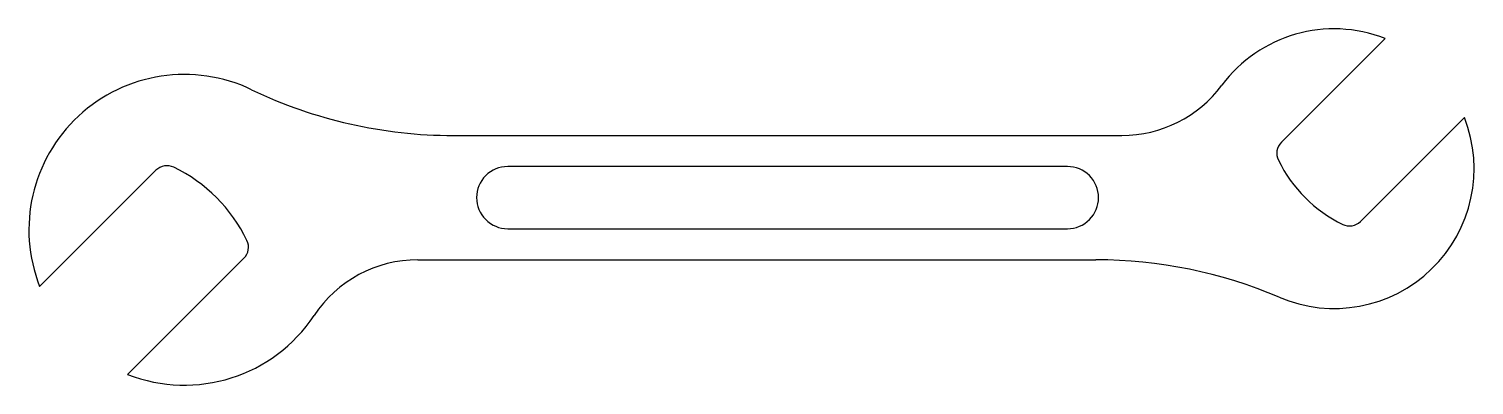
# Model space of a CAD drawing. Header units: millimetres. Extents: x 2452.1 to 2545, y 1996.3 to 2019.3.
import ezdxf

# ---------------------------------------------------------------- set-up
doc = ezdxf.new("R2010")
doc.units = ezdxf.units.MM

msp = doc.modelspace()

# ---------------------------------------------------------------- linework, layer by layer
for p, q in [((2532.616, 2011.962), (2539.299, 2018.645)), ((2537.707, 2006.871), (2544.39, 2013.553)), ((2479.365, 2012.402), (2522.364, 2012.402)), ((2460.248, 2010.16), (2452.767, 2002.679)), ((2465.905, 2004.503), (2458.424, 1997.022)), ((2477.09, 2004.402), (2520.689, 2004.402))]:
    msp.add_line(p, q)
msp.add_lwpolyline([(2482.864, 2006.402), (2518.864, 2006.402, 0.414214), (2520.864, 2008.402), (2520.864, 2008.402, 0.414214), (2518.864, 2010.402), (2482.864, 2010.402, 0.414214), (2480.864, 2008.402), (2480.864, 2008.402, 0.414214)], format="xyb", close=True)
for centre, radius, start, end in [((2536.012, 2010.266), 9, 68.57818, 143.39909), ((2462.077, 2006.331), 10, 64.3926, 201.42182), ((2479.365, 2042.402), 30, 244.3926, 270), ((2522.364, 2020.402), 8, 270, 323.39909), ((2536.012, 2010.266), 9, 246.86603, 21.42182), ((2533.323, 2011.255), 1, 135, 206.03443), ((2460.955, 2009.453), 1, 64.47122, 135), ((2457.077, 2001.331), 10, 25.52878, 64.47122), ((2540.512, 2014.766), 9, 206.03443, 243.96557), ((2537, 2007.578), 1, 243.96557, 315), ((2465.198, 2005.21), 1, 315, 25.52878), ((2477.09, 1996.402), 8, 90, 146.52265), ((2520.689, 1974.402), 30, 66.86603, 90), ((2462.077, 2006.331), 10, 248.57818, 326.52265)]:
    msp.add_arc(centre, radius, start, end)

doc.saveas('drawing.dxf')
